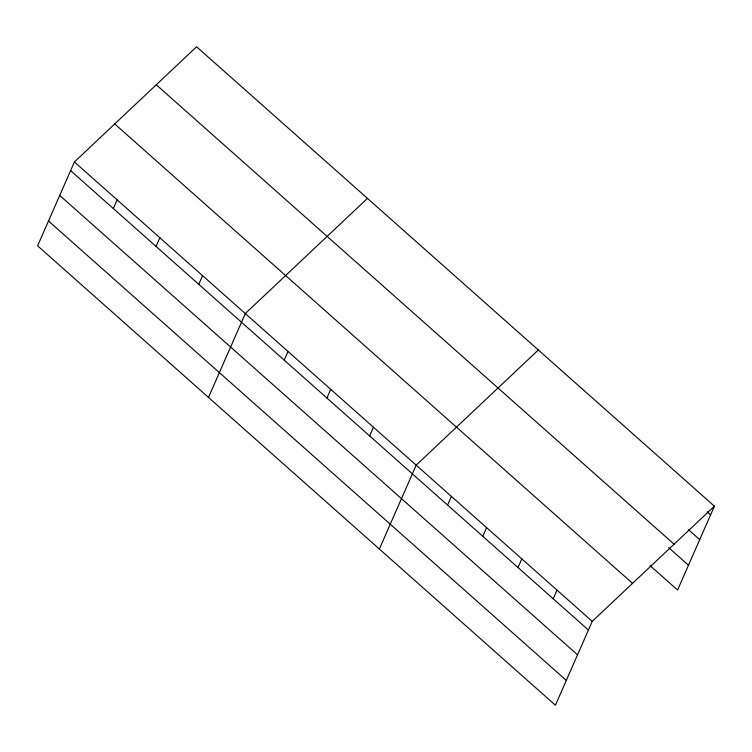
<?xml version="1.0" encoding="UTF-8"?>
<svg xmlns="http://www.w3.org/2000/svg" width="752" height="752" viewBox="0 0 752 752"><rect width="100%" height="100%" fill="white"/><g stroke="black" fill="none" stroke-linecap="round" stroke-linejoin="round"><path stroke-width="1.13" d="M74.41 161.953L37.6 245.819L555.418 705.226L592.238 621.359L714.4 506.181L196.582 46.774L74.41 161.953L592.238 621.359M113.326 208.53L117.133 199.853M156.049 246.43L159.856 237.754M198.772 284.331L202.57 275.664M208.483 397.423L245.293 313.565L367.455 198.378M284.209 360.133L288.016 351.466M326.932 398.034L330.739 389.367M369.646 435.934L373.453 427.268M379.365 549.026L416.176 465.168L538.338 349.981M447.581 505.071L451.388 496.405M482.793 536.308L486.6 527.641M518.006 567.553L521.813 558.886M553.218 598.789L557.025 590.123M714.4 506.181L677.59 590.047L650.104 565.664M707.162 511.802L710.593 514.847M688.541 529.756L699.698 539.663M156.266 84.788L674.083 544.194M668.725 547.7L688.484 565.231M114.727 123.948L632.545 583.355M70.603 170.629L588.431 630.026M59.718 195.435L577.536 654.842M48.495 221.003L566.312 680.41"/></g></svg>
